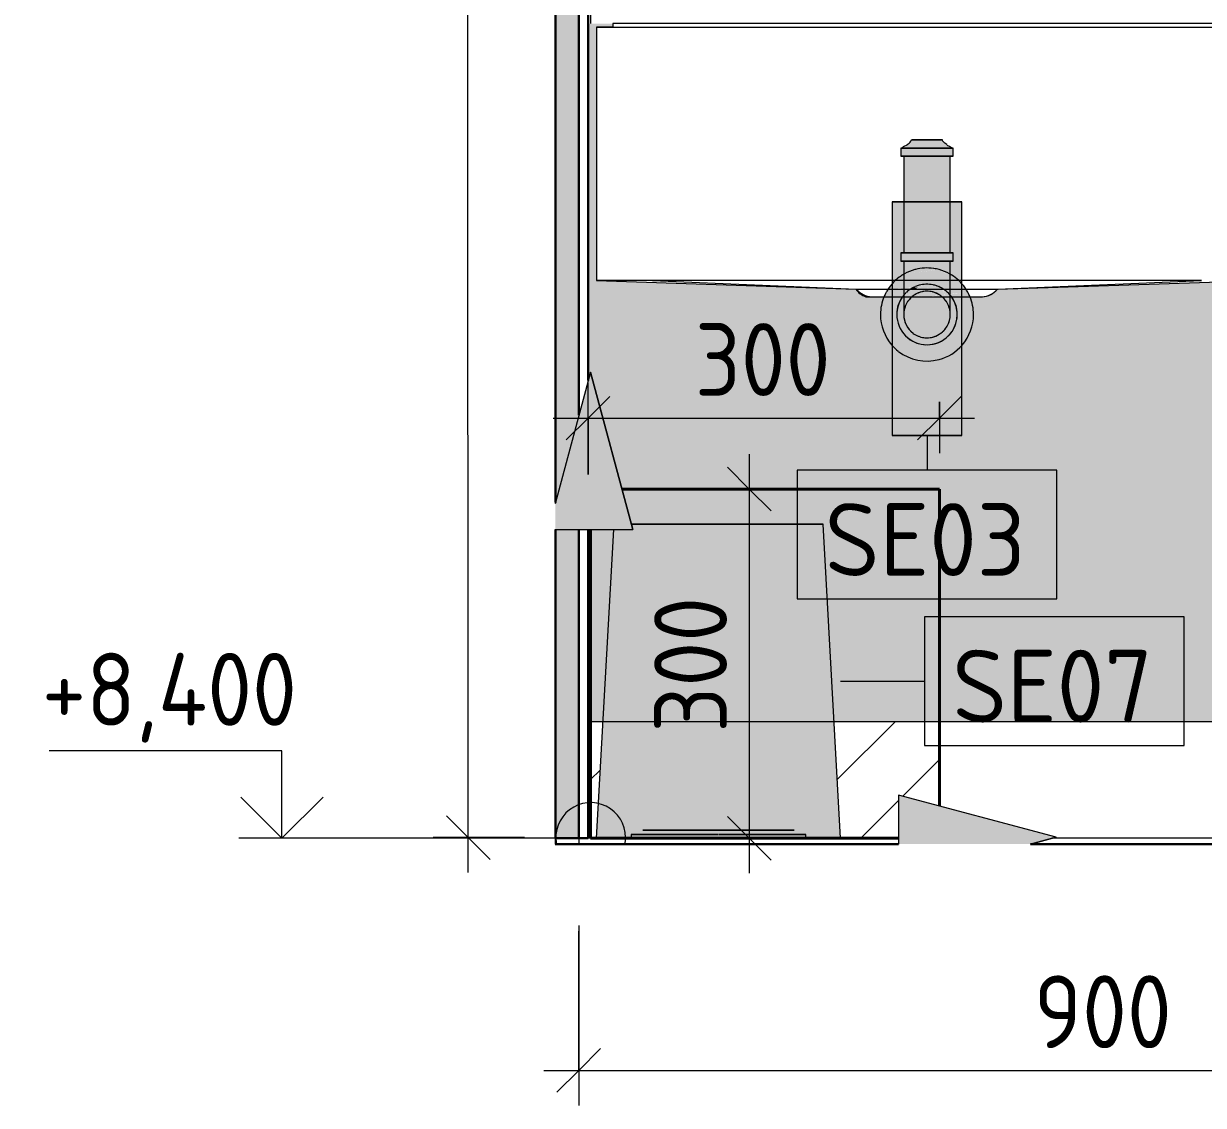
# Model space of a CAD drawing. Header units: millimetres. Extents: x 10406 to 76706, y -2377 to 12445.
# Drawn here: x 59849 to 60864, y 8170 to 9100 of the extents above; entities that cross this region are included whole.
import ezdxf

# ---------------------------------------------------------------- set-up
doc = ezdxf.new("R2010")
doc.units = ezdxf.units.MM
for name, color, linetype, lineweight in [('A-ANNO-DIMS', 7, 'Continuous', 9), ('A-ANNO-DIMS-25', 7, 'Continuous', 9), ('A-DETL-1', 7, 'Continuous', 40), ('A-DETL-GENF', 7, 'Continuous', 9), ('A-FLOR', 7, 'Continuous', 9), ('A-WALL-PATT', 7, 'Continuous', 9), ('G-ANNO-DIMS', 7, 'Continuous', 9), ('G-ANNO-DIMS-1', 7, 'Continuous', 20), ('I-WALL', 7, 'Continuous', 9), ('P-SANR-FIXT', 7, 'Continuous', 9), ('P-SANR-FIXT-3', 7, 'Continuous', 18), ('P-SANR-FIXT-IDEN', 7, 'Continuous', 9)]:
    doc.layers.add(name, color=color, linetype=linetype, lineweight=lineweight)
for name, color, linetype, lineweight, true_color in [('A-DETL-GENF-2', 7, 'Continuous', 9, 0xe0e0e0), ('A-FLOR-FNSH-2', 7, 'Continuous', 30, 0x3c3c3c), ('A-WALL-4', 7, 'Continuous', 30, 0x3c3c3c), ('A-WALL-FNSH-3', 7, 'Continuous', 30, 0x3c3c3c), ('I-FURN-10', 7, 'Continuous', 9, 0x9e9e9e), ('I-FURN-7', 7, 'Continuous', 9, 0xc0c0c0), ('I-FURN-9', 7, 'Continuous', 9, 0xacacac), ('I-WALL-1', 7, 'Continuous', 9, 0x787878)]:
    doc.layers.add(name, color=color, linetype=linetype, lineweight=lineweight, true_color=true_color)
doc.layers.add('I-FURN-6', color=7, linetype='Continuous', lineweight=9, true_color=0xfbfbfb, transparency=0.7)
doc.layers.add('P-SANR-FIXT-2', color=7, linetype='Continuous', lineweight=9, transparency=0.7)
doc.styles.add('GOST Common_3', font='GOST_Common.ttf', dxfattribs={"height": 62.5})
doc.styles.add('ISOCPEUR_2', font='isocpeur.ttf', dxfattribs={"width": 0.9, "height": 62.5})
doc.dimstyles.new('ISO-2_5_0_9К_БОЛЬШОЙ_1', dxfattribs={"dimscale": 304.8, "dimtxt": 62.248823, "dimasz": 0.123031, "dimexe": 0.098425, "dimexo": 0.246063, "dimgap": 0, "dimtad": 1, "dimdec": 0, "dimrnd": 10, "dimzin": 0, "dimdsep": 46, "dimtxsty": 'ISOCPEUR_2', "dimblk1": 'OBLIQUE', "dimblk2": 'OBLIQUE', "dimsah": 1, "dimcen": 0.09, "dimdle": 0.098425, "dimazin": 0, "dimtfac": 1, "dimtdec": 4, "dimtix": 1, "dimtmove": 0, "dimatfit": 3, "dimfxl": 1, "dimtvp": 1, "dimtolj": 1, "dimtzin": 0, "dimarcsym": 2})

# ---------------------------------------------------------------- blocks, each defined once
blk = doc.blocks.new('сифон - Для раковины-30615598-Развертка 3_02-2')
at = {"layer": 'P-SANR-FIXT-2'}
for points in [[(-7385, 8993), (-7380.7, 8993), (-7380.7, 9000), (-7394.1, 9000), (-7395.6, 8997.4), (-7400, 8994.5), (-7401.2, 8993.8), (-7402.1, 8993), (-7385.9, 8993)], [(-7385, 8986), (-7380.7, 8986), (-7380.7, 8993), (-7403.2, 8993), (-7403.2, 8986), (-7385.9, 8986)], [(-7373.7, 8986), (-7358.2, 8986), (-7358.2, 8993), (-7380.7, 8993), (-7380.7, 8986), (-7373.8, 8986)], [(-7370.7, 8946.8), (-7360.7, 8946.8), (-7360.7, 8986), (-7400.7, 8986), (-7400.7, 8946.8), (-7372.9, 8946.8)], [(-7400.7, 8903), (-7360.7, 8903), (-7360.7, 8946.8), (-7400.7, 8946.8), (-7400.7, 8909.7)], [(-7372.9, 8896), (-7358.2, 8896), (-7358.2, 8903), (-7403.2, 8903), (-7403.1, 8896), (-7373.7, 8896)], [(-7400.7, 8884.6), (-7390.6, 8888.7), (-7380.2, 8889.9), (-7370.2, 8888.6), (-7360.7, 8884.6), (-7360.7, 8896), (-7400.7, 8896), (-7400.7, 8888.6)], [(-7366.7, 8871.8), (-7360.7, 8871.9), (-7360.7, 8884.6), (-7363.4, 8885.8), (-7363.4, 8884.6), (-7370.7, 8888.6), (-7398, 8885), (-7398, 8885.4), (-7400.7, 8884.6), (-7400.7, 8872.8), (-7392.3, 8873.1), (-7387.4, 8875.1), (-7380.7, 8876), (-7372.9, 8874.7), (-7366.9, 8871.9), (-7366.7, 8871.8)], [(-7406.7, 8868.1), (-7406.7, 8868.1), (-7407.9, 8868.2)], [(-7380.7, 8824), (-7372.9, 8825.3), (-7367.7, 8827.5), (-7362.3, 8831.6), (-7358, 8837.6), (-7355.6, 8843.3), (-7354.7, 8850.1), (-7355.6, 8856.7), (-7358.2, 8863), (-7360, 8865.3), (-7360.7, 8865.3), (-7360.8, 8849.1), (-7361.4, 8844.8), (-7363.7, 8839.6), (-7366.6, 8835.9), (-7370.7, 8832.7), (-7375.5, 8830.7), (-7380.7, 8830), (-7385.9, 8830.7), (-7391.3, 8833.2), (-7394.9, 8835.9), (-7398, 8840), (-7400, 8844.8), (-7400.7, 8850), (-7400.9, 8865.3), (-7401.5, 8865.3), (-7403.4, 8862.5), (-7405.8, 8856.7), (-7406.7, 8849.9), (-7405.8, 8843.3), (-7403.2, 8837), (-7399.1, 8831.6), (-7392.8, 8827.1), (-7387.4, 8824.9), (-7385.4, 8824.6)], [(-7390.9, 8871.8), (-7388.5, 8873.1), (-7392.6, 8873), (-7394.5, 8871.9), (-7394.7, 8871.8), (-7391.2, 8871.8)], [(-7392.9, 8866.6), (-7392.9, 8866.6), (-7393.7, 8866.7)], [(-7380.7, 8865.3), (-7365.4, 8867), (-7367.7, 8871.8), (-7386.2, 8871.8), (-7392.7, 8866.6), (-7383.1, 8865.6)], [(-7361.4, 8866.2), (-7361.6, 8867.4), (-7362.3, 8867.1), (-7362, 8866.8)]]:
    blk.add_hatch(color=256, dxfattribs=at).paths.add_polyline_path(points)
h = blk.add_hatch(color=256, dxfattribs=at)
h.paths.add_polyline_path([(-7367.9, 9000), (-7366.6, 8998.4), (-7367.5, 9000)])
h.paths.add_polyline_path([(-7371.1, 8993), (-7359.3, 8993.1), (-7361.7, 8994.6), (-7363.6, 8995.8), (-7364.2, 8996.6), (-7365.1, 8996.9), (-7366.4, 8997.9), (-7368.1, 9000), (-7380.7, 9000), (-7380.7, 8993), (-7372, 8993)])
h = blk.add_hatch(color=256, dxfattribs=at)
h.paths.add_polyline_path([(-7410.7, 8746), (-7380.7, 8746), (-7380.7, 8810), (-7391.1, 8811.4), (-7400.7, 8815.4), (-7409, 8821.7), (-7410.7, 8824), (-7410.7, 8758.3)])
h.paths.add_polyline_path([(-7410.7, 8876), (-7409, 8878.3), (-7400.7, 8884.6), (-7400.7, 8896), (-7403.2, 8896), (-7403, 8903), (-7400.7, 8903), (-7400.7, 8946.8), (-7410.7, 8946.8), (-7410.7, 8878.3)])
h = blk.add_hatch(color=256, dxfattribs=at)
h.paths.add_polyline_path([(-7350.7, 8746), (-7350.7, 8824), (-7352.4, 8821.7), (-7360.7, 8815.4), (-7370.6, 8811.3), (-7380.7, 8810), (-7380.7, 8746), (-7351.7, 8746)])
h.paths.add_polyline_path([(-7350.7, 8876), (-7350.7, 8946.8), (-7360.7, 8946.8), (-7360.7, 8903), (-7358.2, 8903), (-7358.2, 8896), (-7360.7, 8896), (-7360.7, 8884.6), (-7352.4, 8878.3), (-7351.1, 8876.5)])
h = blk.add_hatch(color=256, dxfattribs=at)
h.paths.add_polyline_path([(-7380.7, 8810), (-7370.4, 8811.4), (-7360.7, 8815.4), (-7352.4, 8821.7), (-7350.7, 8824), (-7350.7, 8865.3), (-7360, 8865.3), (-7358.2, 8863), (-7355.6, 8856.7), (-7354.8, 8849.1), (-7355.6, 8843.3), (-7358.2, 8837), (-7363.1, 8831), (-7367.7, 8827.5), (-7374, 8824.9), (-7380.7, 8824), (-7388.5, 8825.3), (-7393.7, 8827.5), (-7399.5, 8832.1), (-7403.4, 8837.5), (-7405.8, 8843.3), (-7406.7, 8850.1), (-7405.8, 8856.7), (-7403.2, 8863), (-7401.5, 8865.3), (-7410.7, 8865.3), (-7410.7, 8824), (-7408.6, 8821.4), (-7399.8, 8815), (-7391.1, 8811.4), (-7386, 8810.7)])
h.paths.add_polyline_path([(-7380.7, 8830), (-7375.5, 8830.7), (-7370.7, 8832.7), (-7366.1, 8836.5), (-7363.4, 8840.1), (-7361.4, 8844.8), (-7360.7, 8850), (-7360.9, 8865.3), (-7400.7, 8865.3), (-7400.6, 8849.1), (-7400, 8844.8), (-7397.8, 8839.6), (-7394.9, 8835.9), (-7390.7, 8832.7), (-7385.2, 8830.6)])
h.paths.add_polyline_path([(-7367, 8871.8), (-7367.7, 8872.5), (-7380.7, 8876), (-7387.4, 8873.1), (-7380.7, 8873.1), (-7378.4, 8871.8), (-7367.3, 8871.8)])
h.paths.add_polyline_path([(-7362.5, 8867.3), (-7361.6, 8867.4), (-7362.3, 8868.4), (-7366.6, 8871.4), (-7363.4, 8868.2)])
h.paths.add_polyline_path([(-7399.1, 8868.4), (-7398, 8868.8), (-7391.2, 8871.8), (-7394.9, 8871.6), (-7398.1, 8869.1)])
h.paths.add_polyline_path([(-7410.1, 8868.5), (-7407.7, 8872.6), (-7400.7, 8872.8), (-7400.7, 8884.6), (-7409, 8878.3), (-7410.7, 8876), (-7410.7, 8868.5), (-7410.1, 8868.5)])
h.paths.add_polyline_path([(-7350.7, 8869), (-7350.7, 8876), (-7352.8, 8878.5), (-7360.7, 8884.6), (-7360.7, 8871.8), (-7353.5, 8871.8), (-7351.1, 8869.4)])
h = blk.add_hatch(color=256, dxfattribs=at)
h.paths.add_polyline_path([(-7363.4, 8884.6), (-7363.4, 8885.8), (-7370.2, 8888.5), (-7365.7, 8886)])
h.paths.add_polyline_path([(-7400, 8884.8), (-7398, 8885.4), (-7398, 8885), (-7370.7, 8888.7), (-7381.2, 8889.9), (-7391.2, 8888.6), (-7400, 8884.9)])
h = blk.add_hatch(color=256, dxfattribs=at)
h.paths.add_polyline_path([(-7350.7, 8824), (-7346.1, 8830), (-7342.1, 8839.6), (-7340.7, 8850), (-7342.1, 8860.4), (-7344.1, 8865.3), (-7350.7, 8865.3), (-7350.7, 8824.7)])
h.paths.add_polyline_path([(-7410.7, 8824), (-7410.7, 8865.3), (-7414.4, 8865.3), (-7412.9, 8868.8), (-7410.7, 8868.5), (-7410.7, 8876), (-7415.7, 8869), (-7419.4, 8860.4), (-7420.7, 8850), (-7419.4, 8839.6), (-7415.4, 8830)])
h.paths.add_polyline_path([(-7399.9, 8867.4), (-7399.1, 8868.4), (-7394.9, 8871.8), (-7400.7, 8871.8), (-7400.5, 8867.4), (-7400, 8867.4)])
h.paths.add_polyline_path([(-7361.6, 8867.4), (-7360.7, 8867.5), (-7360.7, 8871.8), (-7366.6, 8871.6), (-7361.9, 8867.9)])
h.paths.add_polyline_path([(-7350.3, 8868.6), (-7345.7, 8869.1), (-7346.1, 8870), (-7350.7, 8876), (-7350.7, 8869)])
h = blk.add_hatch(color=256, dxfattribs=at)
h.paths.add_polyline_path([(-7367.7, 8872.5), (-7374, 8875.1), (-7379.1, 8875.6), (-7368.4, 8872.7)])
h.paths.add_polyline_path([(-7392.6, 8873), (-7387.4, 8873.2), (-7380.7, 8876), (-7388.5, 8874.7), (-7392.3, 8873.1)])
h = blk.add_hatch(color=256, dxfattribs=at)
h.paths.add_polyline_path([(-7344.1, 8865.3), (-7345.7, 8869.1), (-7350.7, 8868.5), (-7350.7, 8865.3), (-7347, 8865.3)])
h.paths.add_polyline_path([(-7414.4, 8865.3), (-7410.7, 8865.3), (-7410.7, 8868.5), (-7412.9, 8868.8)])
h = blk.add_hatch(color=256, dxfattribs=at)
h.paths.add_polyline_path([(-7410.7, 8868.5), (-7410.7, 8868.5), (-7412.9, 8868.8)])
h.paths.add_polyline_path([(-7350.3, 8868.6), (-7350.7, 8869), (-7350.7, 8868.6)])
h = blk.add_hatch(color=256, dxfattribs=at)
h.paths.add_polyline_path([(-7350.7, 8865.3), (-7350.7, 8868.6), (-7351.7, 8868.4), (-7351.7, 8865.3), (-7351.1, 8865.3)])
h.paths.add_polyline_path([(-7409.7, 8865.3), (-7409.7, 8868.4), (-7410.7, 8868.5), (-7410.7, 8865.3), (-7410.1, 8865.3)])
h = blk.add_hatch(color=256, dxfattribs=at)
h.paths.add_polyline_path([(-7406.7, 8868.1), (-7406.7, 8871.8), (-7400.7, 8871.9), (-7400.7, 8872.8), (-7407.8, 8872.4), (-7410.1, 8868.5), (-7407.9, 8868.2)])
h.paths.add_polyline_path([(-7354.7, 8868.1), (-7350.7, 8868.6), (-7350.7, 8869), (-7353.5, 8871.8), (-7354.7, 8871.8), (-7354.7, 8868.3)])
h.paths.add_polyline_path([(-7410.1, 8868.4), (-7410.1, 8868.5), (-7410.1, 8868.4)])
h = blk.add_hatch(color=256, dxfattribs=at)
h.paths.add_polyline_path([(-7405.8, 8865.3), (-7401.5, 8865.3), (-7400.7, 8866.3), (-7400.7, 8867.5), (-7409.7, 8868.4), (-7409.7, 8865.3), (-7406.5, 8865.3)])
h.paths.add_polyline_path([(-7351.7, 8865.3), (-7351.7, 8868.4), (-7360.7, 8867.4), (-7360.7, 8866.3), (-7360, 8865.3), (-7352.5, 8865.3)])
h = blk.add_hatch(color=256, dxfattribs=at)
h.paths.add_polyline_path([(-7400.7, 8871.8), (-7394.5, 8871.9), (-7393.7, 8872.5), (-7392.6, 8873), (-7400.7, 8872.8), (-7400.7, 8871.9)])
h.paths.add_polyline_path([(-7400.7, 8867.5), (-7400.7, 8871.8), (-7406.7, 8871.8), (-7406.7, 8868.1), (-7401.2, 8867.5)])
h.paths.add_polyline_path([(-7360.7, 8867.5), (-7354.7, 8868.3), (-7354.7, 8871.8), (-7360.7, 8871.8), (-7360.7, 8870)])
h = blk.add_hatch(color=256, dxfattribs=at)
h.paths.add_polyline_path([(-7360.5, 8865.3), (-7360, 8865.3), (-7360.7, 8866.3), (-7360.7, 8865.3)])
h.paths.add_polyline_path([(-7401.5, 8865.3), (-7400.7, 8865.6), (-7400.7, 8866.3)])
h.paths.add_polyline_path([(-7378.4, 8871.8), (-7381.4, 8873.3), (-7387.7, 8873.1), (-7390.7, 8871.8), (-7378.8, 8871.8)])
h = blk.add_hatch(color=256, dxfattribs=at)
h.paths.add_polyline_path([(-7360.7, 8866.3), (-7361, 8867.5), (-7361.4, 8867.2), (-7361, 8866.6)])
h.paths.add_polyline_path([(-7400.7, 8866.3), (-7400, 8867.4), (-7400.7, 8867.4)])
h = blk.add_hatch(color=256, dxfattribs=at)
h.paths.add_polyline_path([(-7360.7, 8865.3), (-7361, 8866.6), (-7361.4, 8867.2), (-7361.4, 8866.2), (-7362.5, 8867.3), (-7365.4, 8866.9), (-7364.7, 8865.3), (-7360.9, 8865.3)])
h.paths.add_polyline_path([(-7400.7, 8865.6), (-7400, 8867.2), (-7400.7, 8866.3)])
h = blk.add_hatch(color=256, dxfattribs=at)
h.paths.add_polyline_path([(-7380.7, 8865.3), (-7399.7, 8867.3), (-7400.7, 8865.3), (-7383.1, 8865.3)])
h.paths.add_polyline_path([(-7368.6, 8865.3), (-7364.8, 8865.6), (-7365.7, 8866.9), (-7378.3, 8865.3), (-7368.6, 8865.3)])
h = blk.add_hatch(color=256, dxfattribs=at)
h.paths.add_polyline_path([(-7392.9, 8866.6), (-7386.2, 8871.8), (-7391.2, 8871.7), (-7399.1, 8868.4), (-7399.7, 8867.4), (-7393.7, 8866.7)])
h.paths.add_polyline_path([(-7365.4, 8867), (-7362.5, 8867.3), (-7367.3, 8871.8), (-7367.4, 8871.8), (-7365.7, 8867.7)])
at = {"layer": 'P-SANR-FIXT'}
for p, q in [((-7410.7, 8946.8), (-7410.7, 8879.4)), ((-7400.8, 8946.8), (-7410.7, 8946.8)), ((-7410.7, 8946.8), (-7380.7, 8946.8)), ((-7388.5, 8946.8), (-7400.8, 8946.8)), ((-7380.7, 8946.8), (-7388.4, 8946.8)), ((-7360.6, 8946.8), (-7380.7, 8946.8)), ((-7380.7, 8946.8), (-7350.7, 8946.8)), ((-7350.7, 8946.8), (-7360.6, 8946.8)), ((-7350.7, 8879.4), (-7350.7, 8946.8)), ((-7410.7, 8879.2), (-7410.7, 8868.5)), ((-7350.7, 8868.6), (-7350.7, 8879.2)), ((-7410.7, 8868.5), (-7410.7, 8865.3)), ((-7410.7, 8865.3), (-7410.7, 8746)), ((-7350.7, 8865.3), (-7350.7, 8868.5)), ((-7350.7, 8746), (-7350.7, 8865.3)), ((-7410.7, 8746), (-7380.7, 8746)), ((-7380.7, 8746), (-7410.7, 8746)), ((-7380.7, 8746), (-7365.7, 8746)), ((-7350.7, 8746), (-7380.7, 8746)), ((-7365.7, 8746), (-7359.5, 8746)), ((-7359.5, 8746), (-7350.7, 8746))]:
    blk.add_line(p, q, dxfattribs=at)
for radius, start, end in [(40, 120, 122.1524), (40, 119.1971, 120), (40, 105.247, 118.9404), (40, 104.4889, 105), (40, 81.9724, 104.2825), (40, 75, 81.7551), (40, 61.0896, 74.753), (40, 60, 60.8029), (40, 57.8476, 60), (40, 139.0486, 150), (40, 132.834, 139.0486), (40, 124.9587, 132.3996), (40, 122.1967, 124.9125), (26, 105.0942, 112.3688), (26, 105.0942, 112.3688), (26, 78.8506, 105), (26, 78.8506, 105), (26, 67.6312, 78.4615), (26, 75, 78.4615), (26, 67.6312, 75), (40, 47.6004, 57.8033), (40, 40.9514, 47.166), (40, 28.6078, 40.9514), (40, 157.2903, 180), (40, 151.4781, 157.2903), (40, 150, 151.4364), (26, 143.5617, 179.6743), (26, 143.5617, 150), (26, 140.8638, 143.5617), (26, 140.8638, 143.5617), (26, 138.3898, 140.8638), (26, 138.3898, 140.8638), (26, 135.0531, 137.8236), (26, 135.0531, 137.8236), (26, 132.2643, 135), (26, 132.2643, 135), (26, 123.1816, 132.0353), (26, 123.1816, 132.0353), (26, 117.2599, 122.7072), (26, 117.2599, 122.7072), (26, 112.8238, 116.5955), (26, 112.8238, 116.5955), (26, 60, 67.1762), (26, 57.2921, 67.1762), (26, 57.2921, 60), (26, 45, 56.8184), (26, 45, 56.8184), (26, 42.2182, 44.9469), (26, 42.2182, 44.9469), (26, 39.1362, 41.6102), (26, 39.1362, 41.6102), (26, 36.4383, 39.1362), (26, 36.4383, 39.1362), (26, 30, 36.4383), (26, 0.3257, 36.4383), (40, 22.7097, 28.5235), (40, 0, 22.4049), (26, 165, 179.6743), (26, 150, 165), (26, 0.3257, 30), (40, 180, 220.9514), (26, 180.3257, 224.3751), (26, 180.3257, 224.3751), (26, 225, 359.6743), (26, 270, 359.6743), (40, 319.0486, 0), (40, 220.9514, 231.8072), (26, 225, 270), (40, 285, 319.0486), (40, 232.2933, 284.6612)]:
    blk.add_arc((-7380.7, 8850), radius, start, end, dxfattribs=at)
at = {"layer": 'P-SANR-FIXT-3'}
for p, q in [((-7394.1, 9000), (-7380.7, 9000)), ((-7380.7, 9000), (-7394.1, 9000)), ((-7380.7, 9000), (-7367.4, 9000)), ((-7367.4, 9000), (-7380.7, 9000)), ((-7367, 8998.9), (-7367.4, 9000)), ((-7366.3, 8998), (-7367, 8998.9)), ((-7365.5, 8997.3), (-7366.3, 8998)), ((-7363.6, 8996), (-7365.5, 8997.3)), ((-7403.2, 8993), (-7403.2, 8986)), ((-7403.2, 8993), (-7402.3, 8993)), ((-7380.7, 8993), (-7403.2, 8993)), ((-7402.2, 8993), (-7401.2, 8993)), ((-7380.7, 8993), (-7402.2, 8993)), ((-7402.1, 8993), (-7380.7, 8993)), ((-7401.2, 8993), (-7398.1, 8993)), ((-7398.1, 8993), (-7380.7, 8993)), ((-7380.7, 8993), (-7373.8, 8993)), ((-7358.2, 8993), (-7380.7, 8993)), ((-7380.7, 8993), (-7373.7, 8993)), ((-7373.7, 8993), (-7380.7, 8993)), ((-7373.8, 8993), (-7373.7, 8993)), ((-7373.7, 8993), (-7359.3, 8993)), ((-7373.7, 8993), (-7360.3, 8993)), ((-7359.2, 8993), (-7373.7, 8993)), ((-7363.6, 8996), (-7363.3, 8995.6)), ((-7363.3, 8995.6), (-7363, 8995.2)), ((-7360.3, 8993), (-7359.2, 8993)), ((-7359.1, 8993), (-7358.2, 8993)), ((-7358.2, 8986), (-7358.2, 8993)), ((-7401, 8986), (-7403.2, 8986)), ((-7403.2, 8986), (-7380.7, 8986)), ((-7387.7, 8986), (-7401, 8986)), ((-7400.7, 8986), (-7400.7, 8946.8)), ((-7400, 8986), (-7400.7, 8986)), ((-7400.7, 8986), (-7380.7, 8986)), ((-7380.7, 8986), (-7400, 8986)), ((-7380.7, 8986), (-7387.7, 8986)), ((-7373.7, 8986), (-7380.7, 8986)), ((-7380.7, 8986), (-7373.7, 8986)), ((-7373.8, 8986), (-7380.7, 8986)), ((-7380.7, 8986), (-7358.2, 8986)), ((-7373.7, 8986), (-7373.8, 8986)), ((-7360.7, 8986), (-7373.7, 8986)), ((-7373.7, 8986), (-7360.7, 8986)), ((-7360.5, 8986), (-7373.7, 8986)), ((-7360.7, 8946.8), (-7360.7, 8986)), ((-7358.2, 8986), (-7360.5, 8986)), ((-7400.7, 8946.8), (-7400.7, 8903)), ((-7360.7, 8903), (-7360.7, 8946.8)), ((-7403.2, 8903), (-7403.2, 8896)), ((-7374.9, 8896), (-7403.2, 8896)), ((-7403.2, 8896), (-7400.8, 8896)), ((-7402.4, 8903), (-7403.1, 8903)), ((-7403.1, 8903), (-7374.9, 8903)), ((-7400.8, 8903), (-7402.4, 8903)), ((-7400.2, 8903), (-7400.8, 8903)), ((-7400.8, 8896), (-7400.2, 8896)), ((-7400.7, 8903), (-7400.3, 8903)), ((-7400.3, 8903), (-7400.7, 8903)), ((-7400.7, 8896), (-7400.7, 8879.4)), ((-7400.3, 8896), (-7400.7, 8896)), ((-7400.7, 8896), (-7400.3, 8896)), ((-7374.9, 8903), (-7400.1, 8903)), ((-7400.1, 8896), (-7374.9, 8896)), ((-7400, 8903), (-7374.9, 8903)), ((-7374.9, 8903), (-7400, 8903)), ((-7374.9, 8896), (-7400, 8896)), ((-7400, 8896), (-7375.5, 8896)), ((-7375.5, 8896), (-7374.9, 8896)), ((-7361.2, 8896), (-7374.9, 8896)), ((-7374.9, 8896), (-7361.4, 8896)), ((-7361.4, 8896), (-7374.9, 8896)), ((-7374.9, 8896), (-7361.4, 8896)), ((-7361.4, 8903), (-7374.6, 8903)), ((-7374.6, 8903), (-7358.2, 8903)), ((-7374.6, 8903), (-7361.4, 8903)), ((-7361.4, 8903), (-7374.6, 8903)), ((-7360.8, 8903), (-7361.2, 8903)), ((-7361.1, 8903), (-7360.7, 8903)), ((-7360.7, 8903), (-7361.1, 8903)), ((-7358.2, 8896), (-7361, 8896)), ((-7361, 8896), (-7360.6, 8896)), ((-7360.7, 8896), (-7360.9, 8896)), ((-7360.9, 8896), (-7360.7, 8896)), ((-7360.7, 8879.4), (-7360.7, 8896)), ((-7358.2, 8903), (-7360.6, 8903)), ((-7360.6, 8896), (-7358.2, 8896)), ((-7358.2, 8896), (-7358.2, 8903)), ((-7400.7, 8879.2), (-7400.7, 8871.8)), ((-7360.7, 8871.8), (-7360.7, 8879.2)), ((-7400.7, 8871.8), (-7400.7, 8867.5)), ((-7400.7, 8867.4), (-7400.7, 8865.3)), ((-7400.7, 8865.3), (-7400.7, 8850)), ((-7360.7, 8867.5), (-7360.7, 8871.8)), ((-7360.7, 8865.3), (-7360.7, 8867.4)), ((-7360.7, 8850), (-7360.7, 8865.3))]:
    blk.add_line(p, q, dxfattribs=at)
at = {"layer": 'P-SANR-FIXT-3', "flags": 128}
for points in [[(-7397.8, 8996), (-7395.9, 8997.3), (-7395.1, 8998)], [(-7395.1, 8998), (-7394.5, 8998.9), (-7394.1, 9000)], [(-7401.1, 8994.1), (-7401.8, 8993.4), (-7402.2, 8993)], [(-7397.8, 8996), (-7398.1, 8995.6), (-7398.5, 8995.2), (-7400, 8994.6), (-7401.1, 8994.1)], [(-7363, 8995.2), (-7361.4, 8994.6), (-7360.4, 8994.1), (-7359.6, 8993.4), (-7359.2, 8993)]]:
    blk.add_lwpolyline(points, dxfattribs=at)
at = {"layer": 'P-SANR-FIXT-3'}
for start, end in [(129.4825, 135), (123.9042, 129.4825), (76.4248, 123.8676), (56.1713, 76.1747), (52.4712, 56.0972), (50.5175, 52.448), (45, 50.5175), (135, 180), (30, 45), (15, 30), (0, 15), (180, 233.3878), (330.1596, 0), (255, 330), (233.9106, 240), (240, 254.8404)]:
    blk.add_arc((-7380.7, 8850), 20, start, end, dxfattribs=at)
for points, knots in [([(-7393.4, 8865.4), (-7393.6, 8865.3), (-7394.1, 8864.9), (-7395.2, 8863.9), (-7396.6, 8862.2), (-7397.8, 8860.4), (-7398.7, 8858.9), (-7399.4, 8857.3), (-7400.4, 8854.4), (-7400.7, 8851.8), (-7400.7, 8850)], [0.7193475, 0.7193475, 0.7193475, 0.7193475, 0.7291667, 0.75, 0.7916667, 0.8333333, 0.8541667, 0.875, 0.9166667, 1, 1, 1, 1]), ([(-7391.9, 8866.6), (-7392.2, 8866.4), (-7392.7, 8866), (-7393.3, 8865.6), (-7393.4, 8865.4)], [0.68835654, 0.68835654, 0.68835654, 0.68835654, 0.70833333, 0.71934746, 0.71934746, 0.71934746, 0.71934746]), ([(-7376, 8869.4), (-7377.6, 8869.8), (-7380.9, 8870.2), (-7385.1, 8869.7), (-7388.4, 8868.5), (-7390, 8867.8), (-7390.7, 8867.3)], [0.4245823, 0.4245823, 0.4245823, 0.4245823, 0.5, 0.5833333, 0.625, 0.6666667, 0.6666667, 0.6666667, 0.6666667]), ([(-7369.6, 8866.6), (-7369.9, 8866.9), (-7371.1, 8867.6), (-7373, 8868.5), (-7374.8, 8869.1), (-7375.8, 8869.4), (-7375.9, 8869.4)], [0.3120626, 0.3120626, 0.3120626, 0.3120626, 0.3333333, 0.375, 0.4166667, 0.4231929, 0.4231929, 0.4231929, 0.4231929]), ([(-7360.7, 8850), (-7360.7, 8851.8), (-7361.1, 8854.4), (-7362.2, 8857.7), (-7363.1, 8859.6), (-7364.1, 8861.1), (-7365.1, 8862.5), (-7366.2, 8863.9), (-7367.3, 8864.9), (-7367.8, 8865.3), (-7368, 8865.4)], [0, 0, 0, 0, 0.0833333, 0.125, 0.1666667, 0.1875, 0.2083333, 0.25, 0.2708333, 0.2806525, 0.2806525, 0.2806525, 0.2806525]), ([(-7400, 8844.8), (-7399.8, 8844), (-7399.2, 8842.3), (-7398.3, 8840.4), (-7397.4, 8838.9), (-7396.3, 8837.5), (-7395.2, 8836.1), (-7393.9, 8835), (-7393.2, 8834.3), (-7392.7, 8834), (-7392.6, 8833.9)], [0.0833333, 0.0833333, 0.0833333, 0.0833333, 0.125, 0.1666667, 0.1875, 0.2083333, 0.25, 0.2708333, 0.2916667, 0.2965989, 0.2965989, 0.2965989, 0.2965989]), ([(-7370.7, 8832.7), (-7370, 8833.1), (-7368.9, 8833.8), (-7367.5, 8835), (-7366.2, 8836.1), (-7364.8, 8837.8), (-7363.6, 8839.6), (-7362.8, 8841.1), (-7362, 8842.7), (-7361.1, 8845.6), (-7360.7, 8848.2), (-7360.7, 8850)], [0.6666667, 0.6666667, 0.6666667, 0.6666667, 0.7083333, 0.7291667, 0.75, 0.7916667, 0.8333333, 0.8541667, 0.875, 0.9166667, 1, 1, 1, 1]), ([(-7390.7, 8832.7), (-7390, 8832.2), (-7388.4, 8831.5), (-7385.1, 8830.3), (-7380.7, 8829.8), (-7376.4, 8830.3), (-7373, 8831.5), (-7371.5, 8832.2), (-7370.7, 8832.7)], [0.3333333, 0.3333333, 0.3333333, 0.3333333, 0.375, 0.4166667, 0.5, 0.5833333, 0.625, 0.6666667, 0.6666667, 0.6666667, 0.6666667])]:
    blk.add_open_spline(points, degree=3, knots=knots, dxfattribs=at)
for points in [[(-7390.7, 8867.3), (-7391.1, 8867.1), (-7391.5, 8866.9), (-7391.9, 8866.6)], [(-7368.5, 8865.9), (-7368.9, 8866.1), (-7369.2, 8866.4), (-7369.6, 8866.6)], [(-7368, 8865.4), (-7368.2, 8865.6), (-7368.4, 8865.7), (-7368.5, 8865.9)], [(-7400.7, 8850), (-7400.7, 8848.2), (-7400.5, 8846.5), (-7400, 8844.8)], [(-7392.5, 8833.8), (-7391.9, 8833.4), (-7391.3, 8833), (-7390.7, 8832.7)]]:
    blk.add_open_spline(points, degree=3, dxfattribs=at)
blk = doc.blocks.new('мусорная корзина - Round_ Metal-30590745-Развертка 3_02-2')
at = {"layer": 'P-SANR-FIXT-2'}
for points in [[(-7476.6, 8400), (-7455, 8400), (-7460.6, 8500), (-7495, 8500), (-7495, 8407), (-7625, 8407), (-7625, 8500), (-7659.4, 8500), (-7665, 8400), (-7635, 8400), (-7635, 8403.2), (-7485, 8403.2), (-7485, 8400), (-7484.3, 8400)], [(-7543.6, 8407), (-7495, 8407), (-7495, 8500), (-7625, 8500), (-7625, 8407), (-7544, 8407)], [(-7527.2, 8400), (-7485, 8400), (-7485, 8403.2), (-7635, 8403.2), (-7635, 8400), (-7527.5, 8400)]]:
    blk.add_hatch(color=256, dxfattribs=at).paths.add_polyline_path(points)
at = {"layer": 'P-SANR-FIXT'}
for p, q in [((-7650.3, 8665.4), (-7665, 8400)), ((-7635.2, 8670), (-7470, 8670)), ((-7625.2, 8670), (-7635.2, 8670)), ((-7605, 8670), (-7625.2, 8670)), ((-7625, 8670), (-7576.8, 8670)), ((-7606, 8670), (-7625, 8670)), ((-7514, 8670), (-7606, 8670)), ((-7515, 8670), (-7605, 8670)), ((-7576.8, 8670), (-7543.2, 8670)), ((-7543.2, 8670), (-7514, 8670)), ((-7494.8, 8670), (-7515, 8670)), ((-7514, 8670), (-7495, 8670)), ((-7495, 8670), (-7514, 8670)), ((-7470, 8670), (-7494.8, 8670)), ((-7455, 8400), (-7470, 8670)), ((-7469.6, 8400), (-7650.4, 8400)), ((-7635, 8403.2), (-7635, 8400)), ((-7635, 8403.2), (-7560.2, 8403.2)), ((-7613, 8403.2), (-7635, 8403.2)), ((-7625, 8407), (-7576.8, 8407)), ((-7622.8, 8407), (-7625, 8407)), ((-7576.8, 8407), (-7622.8, 8407)), ((-7597.5, 8403.2), (-7613, 8403.2)), ((-7507, 8400), (-7613, 8400)), ((-7579.4, 8403.2), (-7597.5, 8403.2)), ((-7560.2, 8403.2), (-7579.4, 8403.2)), ((-7576.8, 8407), (-7543.3, 8407)), ((-7543.3, 8407), (-7576.8, 8407)), ((-7559.8, 8403.2), (-7498.1, 8403.2)), ((-7540.6, 8403.2), (-7559.8, 8403.2)), ((-7543.2, 8407), (-7527.5, 8407)), ((-7527.5, 8407), (-7543.2, 8407)), ((-7498.1, 8403.2), (-7540.6, 8403.2)), ((-7527.3, 8407), (-7495, 8407)), ((-7495, 8407), (-7527.3, 8407)), ((-7497.8, 8403.2), (-7495, 8403.2)), ((-7485, 8403.2), (-7497.8, 8403.2)), ((-7495, 8403.2), (-7487.6, 8403.2)), ((-7487.6, 8403.2), (-7485, 8403.2)), ((-7485, 8400), (-7485, 8403.2))]:
    blk.add_line(p, q, dxfattribs=at)
blk = doc.blocks.new('Мойка кухонная - Раковина Roca Victoria-N Unik 600х460 мм-30768662-Развертка 3_02-2')
at = {"layer": 'P-SANR-FIXT'}
for p, q in [((-7110.7, 9100), (-7650.7, 9100)), ((-7650.7, 9100), (-7650.7, 9096.8)), ((-7110.7, 9096.8), (-7110.7, 9100)), ((-7664.8, 9096.8), (-7097.2, 9096.8)), ((-7650.7, 9096.8), (-7664.8, 9096.8)), ((-7664.8, 9096.8), (-7664.8, 8879.2)), ((-7097.2, 9096.8), (-7110.7, 9096.8)), ((-7097.2, 8879.2), (-7097.2, 9096.8)), ((-7144.7, 8879.2), (-7664.8, 8879.2)), ((-7664.8, 8879.2), (-7441.9, 8871.9)), ((-7144.7, 8879.2), (-7616.8, 8879.2)), ((-7616.8, 8879.2), (-7441.3, 8871.8)), ((-7320.2, 8871.8), (-7144.7, 8879.2)), ((-7320.2, 8871.9), (-7097.2, 8879.2)), ((-7441.9, 8871.9), (-7319.5, 8871.9)), ((-7433.2, 8865.3), (-7380.7, 8865.3)), ((-7428.4, 8865.3), (-7380.7, 8865.3)), ((-7380.7, 8865.3), (-7333.1, 8865.3)), ((-7380.7, 8865.3), (-7333.4, 8865.3))]:
    blk.add_line(p, q, dxfattribs=at)
for centre, radius, start, end in [((-7427.7, 8881.8), 17.4, 214.6948, 251.3976), ((-7427.6, 8883), 17.7, 219.31, 267.4735), ((-7333.8, 8882.7), 17.4, 271.2833, 321.5011), ((-7333.9, 8883), 17.7, 272.5265, 320.6865)]:
    blk.add_arc(centre, radius, start, end, dxfattribs=at)
blk = doc.blocks.new('Начало раскладки_красным - Начало раскладки_красным-26112293-Развертка 3_02-2')
at = {"layer": 'A-DETL-GENF'}
for points in [[(-7700.3, 8665.4), (-7633.7, 8665.4), (-7670.1, 8800.6), (-7700.3, 8687.4)], [(-7291.8, 8394.9), (-7269.8, 8400.8), (-7405.1, 8437), (-7405.1, 8394.9)]]:
    blk.add_hatch(color=256, dxfattribs=at).paths.add_polyline_path(points)
for p, q in [((-7670.1, 8800.6), (-7700.3, 8687.4)), ((-7670.1, 8800.6), (-7700.3, 8687.4)), ((-7633.7, 8665.4), (-7670.1, 8800.6)), ((-7670.1, 8800.6), (-7633.7, 8665.4)), ((-7700.3, 8665.4), (-7633.7, 8665.4)), ((-7700.3, 8665.4), (-7633.7, 8665.4)), ((-7669.8, 8430.6), (-7670, 8665.4)), ((-7269.8, 8400.8), (-7405.1, 8437)), ((-7405.1, 8437), (-7405.1, 8394.9)), ((-7269.8, 8400.8), (-7405.1, 8437)), ((-7405.1, 8437), (-7405.1, 8394.9)), ((-7639.8, 8400.6), (-7405.1, 8400.8)), ((-7291.8, 8394.9), (-7269.8, 8400.8)), ((-7269.8, 8400.8), (-7291.8, 8394.9))]:
    blk.add_line(p, q, dxfattribs=at)
for start, end in [(0.0336, 190.9212), (348.7529, 0.0336)]:
    blk.add_arc((-7669.8, 8400.6), 30, start, end, dxfattribs=at)
blk = doc.blocks.new('DIMBLOCK65-Развертка 3_02-2')
at = {"layer": 'A-ANNO-DIMS-25'}
for p, q in [((60326.6, 8325), (60326.6, 8170.4)), ((60326.6, 8200.4), (60326.6, 8320)), ((61227.6, 8325), (61227.6, 8170.4)), ((61227.6, 8200.4), (61227.6, 8320)), ((60296.6, 8200.4), (61227.6, 8200.4))]:
    blk.add_line(p, q, dxfattribs=at)
at = {"layer": 'A-ANNO-DIMS-25', "lineweight": 20}
for p, q in [((60326.6, 8200.4), (60345.3, 8219.2)), ((61227.6, 8200.4), (61246.3, 8219.2)), ((60326.6, 8200.4), (60307.8, 8181.7)), ((61227.6, 8200.4), (61208.8, 8181.7))]:
    blk.add_line(p, q, dxfattribs=at)
at = {"layer": 'A-ANNO-DIMS-25', "color": 0, "insert": (60717.8, 8282.1), "char_height": 62.5, "width": 142.215, "attachment_point": 1, "line_spacing_factor": 1.149209, "style": 'ISOCPEUR_2'}
blk.add_mtext('900', dxfattribs=at)
blk = doc.blocks.new('_Oblique')
at = {"color": 0, "linetype": 'ByBlock', "lineweight": -2}
blk.add_line((-0.5, -0.5), (0.5, 0.5), dxfattribs=at)
blk = doc.blocks.new('М_сантехническая_рамка1 - В рамке-30590747-Развертка 3_02-2')
at = {"layer": 'P-SANR-FIXT-IDEN'}
for p, q in [((-6741.6, 9362.7), (-6964.9, 9362.7)), ((-6964.9, 9362.7), (-6964.9, 9252.3)), ((-6741.6, 9252.3), (-6741.6, 9362.7)), ((-6964.9, 9252.3), (-6741.6, 9252.3))]:
    blk.add_line(p, q, dxfattribs=at)
blk = doc.blocks.new('DIMBLOCK74-Развертка 3_02-2')
at = {"layer": 'A-ANNO-DIMS-25'}
for p, q in [((60334.6, 8712.5), (60334.6, 8791)), ((60636.6, 8775), (60636.6, 8731)), ((60636.6, 8761), (60636.6, 8775)), ((60304.6, 8761), (60666.6, 8761)), ((60334.6, 8761), (60334.6, 8712.5))]:
    blk.add_line(p, q, dxfattribs=at)
at = {"layer": 'A-ANNO-DIMS-25', "lineweight": 20}
for p, q in [((60334.6, 8761), (60353.3, 8779.7)), ((60636.6, 8761), (60655.3, 8779.7)), ((60334.6, 8761), (60315.8, 8742.2)), ((60636.6, 8761), (60617.8, 8742.2))]:
    blk.add_line(p, q, dxfattribs=at)
at = {"layer": 'A-ANNO-DIMS-25', "color": 0, "insert": (60426.3, 8842.6), "char_height": 62.5, "width": 142.215, "attachment_point": 1, "line_spacing_factor": 1.149209, "style": 'ISOCPEUR_2'}
blk.add_mtext('300', dxfattribs=at)
blk = doc.blocks.new('DIMBLOCK75-Развертка 3_02-2')
at = {"layer": 'A-ANNO-DIMS-25'}
for p, q in [((60473.1, 8730), (60473.1, 8370)), ((60424.6, 8700), (60503.1, 8700)), ((60473.1, 8700), (60424.6, 8700)), ((60424.6, 8400), (60503.1, 8400)), ((60473.1, 8400), (60424.6, 8400))]:
    blk.add_line(p, q, dxfattribs=at)
at = {"layer": 'A-ANNO-DIMS-25', "lineweight": 20}
for p, q in [((60473.1, 8700), (60454.3, 8718.8)), ((60473.1, 8700), (60491.8, 8681.2)), ((60473.1, 8400), (60454.3, 8418.7)), ((60473.1, 8400), (60491.8, 8381.2))]:
    blk.add_line(p, q, dxfattribs=at)
at = {"layer": 'A-ANNO-DIMS-25', "color": 0, "insert": (60391.4, 8490.7), "char_height": 62.5, "width": 142.215, "attachment_point": 1, "rotation": 90, "line_spacing_factor": 1.149209, "style": 'ISOCPEUR_2'}
blk.add_mtext('300', dxfattribs=at)
blk = doc.blocks.new('Высотные отметки - Стрелка_Верх-17668718-Развертка 3_02-2')
at = {"layer": 'G-ANNO-DIMS'}
for p, q in [((-7871.4, 12345), (-8071.4, 12345)), ((-7871.4, 12270), (-7871.4, 12345)), ((-7833.5, 12270), (-7908.5, 12270))]:
    blk.add_line(p, q, dxfattribs=at)
at = {"layer": 'G-ANNO-DIMS-1'}
for q in [(-7906.7, 12305.4), (-7836, 12305.4)]:
    blk.add_line((-7871.4, 12270), q, dxfattribs=at)
blk = doc.blocks.new('DIMBLOCK76-Развертка 3_02-2')
at = {"layer": 'A-ANNO-DIMS-25'}
for p, q in [((60231.5, 8370.5), (60229.5, 11829.9)), ((60271.6, 11800), (60199.5, 11799.9)), ((60229.5, 11799.9), (60231.6, 11799.9)), ((60280, 8400.6), (60201.5, 8400.5)), ((60231.5, 8400.5), (60231.6, 8400.5))]:
    blk.add_line(p, q, dxfattribs=at)
at = {"layer": 'A-ANNO-DIMS-25', "lineweight": 20}
for p, q in [((60229.5, 11799.9), (60210.8, 11818.7)), ((60229.5, 11799.9), (60248.3, 11781.2)), ((60231.5, 8400.5), (60212.7, 8419.3)), ((60231.5, 8400.5), (60250.3, 8381.8))]:
    blk.add_line(p, q, dxfattribs=at)
at = {"layer": 'A-ANNO-DIMS-25', "color": 0, "insert": (60148.9, 10018.2), "char_height": 62.5, "width": 196.802, "attachment_point": 1, "rotation": 90, "line_spacing_factor": 1.149209, "style": 'ISOCPEUR_2'}
blk.add_mtext('3400', dxfattribs=at)

msp = doc.modelspace()

# ---------------------------------------------------------------- hatches: boundary and pattern name
at = {"layer": 'A-DETL-GENF-2'}
h = msp.add_hatch(dxfattribs=at)
h.set_pattern_fill('FP_21', color=256, style=0, pattern_type=2)
h.set_pattern_definition([(45, (63694.94, 0), (-35.35534, 35.35534), [])])
h.paths.add_polyline_path([(60551.6, 8400), (60601.5, 8400), (60601.5, 8437), (60636.6, 8427.6), (60636.6, 8500), (60546, 8500), (60550.3, 8423.3)])
h.paths.add_polyline_path([(60336.6, 8400), (60341.6, 8400), (60347.1, 8500), (60336.6, 8500), (60336.6, 8404)])
at = {"layer": 'A-WALL-PATT'}
h = msp.add_hatch(dxfattribs=at)
h.set_pattern_fill('FP_20', color=256, style=0, pattern_type=2)
h.set_pattern_definition([(90, (60936.57, 8400), (-300, 2e-14), []), (180, (60936.57, 8400), (-4e-14, -300), [])])
h.paths.add_polyline_path([(60604.4, 9193.7), (60604.5, 9193.9), (60604.7, 9194.9), (60604.9, 9195.1), (60605.1, 9195.3), (60605.1, 9195.7), (60605.8, 9195.2), (60606.2, 9195.4), (60605.8, 9196), (60606.3, 9196.1), (60605.2, 9198.9), (60605.3, 9207.1), (60605.1, 9207.1), (60604.8, 9206.2), (60604.7, 9206.3), (60604.5, 9210.5), (60604.3, 9201.2), (60604.2, 9194.6), (60604.4, 9193.7)])
h.paths.add_polyline_path([(60781.3, 8400), (61227.6, 8400), (61227.6, 10200), (60334.6, 10200), (60334.6, 9100), (60602.4, 9100), (60604.1, 9190.7), (60604.1, 9191.1), (60604.1, 9202.7), (60604.7, 9222), (60605.3, 9242.7), (60605.1, 9242.7), (60605.3, 9244.8), (60605.5, 9245), (60605.5, 9245.5), (60645.1, 9245.3), (60645.5, 9230.8), (60646.9, 9182.2), (60648.2, 9100), (60925.9, 9100), (60925.9, 8500), (60636.6, 8500), (60636.6, 8427.6), (60736.7, 8400.8), (60733.6, 8400), (60736.7, 8400)])
h.paths.add_polyline_path([(60334.6, 8400), (60336.6, 8400), (60336.6, 8500), (60334.6, 8500), (60334.6, 8404.3)])
h.paths.add_polyline_path([(60646, 9183.6), (60646.7, 9187.4), (60646.5, 9186.2), (60646.2, 9184.7)])
h.paths.add_polyline_path([(60646.2, 9192.4), (60646.6, 9193.7), (60645.9, 9209.2), (60645.5, 9208.4), (60645.2, 9204.8), (60645.1, 9204.5), (60645, 9197.7), (60644.6, 9196.6), (60645.4, 9197), (60645.1, 9196.4), (60645.4, 9196.1), (60645.5, 9195.8), (60645.7, 9195.7), (60645.9, 9195.2), (60646.1, 9194.9), (60646.3, 9194.9), (60646.2, 9192.6)])
h.paths.add_polyline_path([(60644.2, 9196.1), (60644.5, 9196.5), (60644.4, 9196.4), (60644.3, 9196.2)])
h.paths.add_polyline_path([(60604.5, 9212.5), (60605, 9213), (60604.6, 9213.9), (60604.5, 9212.9)])
h.paths.add_polyline_path([(60646, 9212.5), (60645.7, 9213.3), (60645.7, 9212.9), (60646, 9212.6)])
h.paths.add_polyline_path([(60645.7, 9213.9), (60646, 9214.2), (60645.8, 9214.2), (60645.7, 9214)])
h.paths.add_polyline_path([(60605, 9214.6), (60604.8, 9214.7), (60604.9, 9214.6)])
h.paths.add_polyline_path([(60605, 9214.8), (60604.9, 9215.2), (60604.6, 9215.2), (60604.6, 9214.9), (60604.9, 9214.9)])
h.paths.add_polyline_path([(60835, 9217.4), (60791.9, 9217.4), (60791.9, 9348.4), (60803.7, 9348.4), (60803.7, 9361.7), (60804.2, 9362.2), (60810.8, 9362.5), (60811.1, 9363.2), (60811.1, 9372.9), (60809.7, 9372.9), (60809.2, 9373.4), (60809.2, 9395.6), (60809.7, 9396.1), (60814.5, 9396.7), (60819.4, 9396.8), (60827.6, 9396.3), (60829, 9396.1), (60829.5, 9395.6), (60829.5, 9373.4), (60829, 9372.9), (60827.6, 9372.9), (60827.9, 9362.5), (60828.6, 9362.2), (60834.5, 9362.2), (60835, 9361.7), (60835, 9348.4), (60846.9, 9348.4), (60846.9, 9217.4)])
h.paths.add_polyline_path([(60604.8, 9239.7), (60604.9, 9243.7), (60604.9, 9240.5)])
at = {"layer": 'I-FURN-6'}
h = msp.add_hatch(color=256, dxfattribs=at)
h.paths.add_polyline_path([(60334.6, 8500), (60347.1, 8500), (60356.3, 8665.4), (60334.6, 8665.4), (60334.6, 8516.1)])
h.paths.add_polyline_path([(60546.4, 8500), (60925.9, 8500), (60925.9, 9100), (60895.9, 9100), (60895.9, 9096.8), (60909.4, 9096.8), (60909.4, 8879.2), (60686.4, 8871.8), (60683.7, 8869.1), (60679.4, 8866.7), (60676.9, 8865.8), (60673.2, 8865.3), (60662.5, 8865.1), (60664.5, 8860.4), (60665.9, 8850), (60664.5, 8839.6), (60660.5, 8830), (60655.9, 8824), (60655.9, 8746), (60595.9, 8746), (60595.9, 8824), (60591.2, 8830), (60587.2, 8839.6), (60585.9, 8850), (60587.6, 8861.2), (60589.3, 8865.3), (60573.4, 8865.3), (60569.6, 8867.2), (60567, 8869.1), (60564.6, 8871.8), (60543.8, 8872.6), (60341.8, 8879.4), (60341.8, 9096.8), (60355.9, 9096.8), (60355.9, 9100), (60334.6, 9100), (60334.6, 8793.4), (60336.5, 8800.6), (60371.6, 8670), (60536.6, 8670), (60546, 8500)])
h = msp.add_hatch(color=256, dxfattribs=at)
h.paths.add_polyline_path([(60363.2, 8500), (60381.6, 8500), (60381.6, 8670), (60371.6, 8670), (60372.8, 8665.4), (60356.3, 8665.4), (60347.1, 8500), (60362.8, 8500)])
h.paths.add_polyline_path([(60522.2, 8500), (60546, 8500), (60536.6, 8670), (60511.6, 8670), (60511.6, 8500), (60522.2, 8500)])
msp.add_hatch(color=256, dxfattribs=at).paths.add_polyline_path([(60508.3, 8500), (60511.6, 8500), (60511.6, 8670), (60381.6, 8670), (60381.6, 8500), (60507.1, 8500)])
at = {"layer": 'I-WALL-1'}
h = msp.add_hatch(dxfattribs=at)
h.set_pattern_fill('FP_19', color=256, style=0, pattern_type=2)
h.set_pattern_definition([(0, (63694.94, 0), (30.48, 7.62), [2.515, -20.345, 2.515, -20.345, -121.92]), (0, (63694.94, 0), (30.48, 7.62), [-45.72, 2.515, -43.205, 2.515, -20.345, -53.34]), (0, (63694.94, 0), (30.48, 7.62), [-114.3, 2.515, -12.725, 2.515, -35.585]), (120, (63706.37, 3.81), (-21.8391136, 22.5864543), [2.515, -20.345, 2.515, -20.345, -121.92]), (120, (63706.37, 3.81), (-21.8391136, 22.5864543), [-45.72, 2.515, -43.205, 2.515, -20.345, -53.34]), (120, (63706.37, 3.81), (-21.8391136, 22.5864543), [-114.3, 2.515, -12.725, 2.515, -35.585]), (240, (63710.18, 19.05), (-8.6408864, -30.2064543), [2.515, -20.345, 2.515, -20.345, -121.92]), (240, (63710.18, 19.05), (-8.6408864, -30.2064543), [-45.72, 2.515, -43.205, 2.515, -20.345, -53.34]), (240, (63710.18, 19.05), (-8.6408864, -30.2064543), [-114.3, 2.515, -12.725, 2.515, -35.585])])
h.paths.add_polyline_path([(60306.6, 8400), (60326.6, 8400), (60326.6, 8665.4), (60306.6, 8665.4), (60306.6, 8425.2)])
h.paths.add_polyline_path([(60306.6, 8688.6), (60326.6, 8763.4), (60326.6, 12270), (60306.6, 12270), (60306.6, 8697.7)])

# ---------------------------------------------------------------- linework, layer by layer
at = {"layer": 'A-DETL-1'}
for p, q in [((60636.6, 8700), (60363.5, 8700)), ((60636.6, 8427.6), (60636.6, 8700)), ((60336.6, 8665.4), (60336.6, 8400)), ((60336.6, 8400), (60601.5, 8400))]:
    msp.add_line(p, q, dxfattribs=at)
at = {"layer": 'A-FLOR'}
for p, q in [((60326.6, 8400), (60326.6, 8395)), ((60601.5, 8400), (60334.6, 8400)), ((67865.6, 8400), (60733.6, 8400))]:
    msp.add_line(p, q, dxfattribs=at)
at = {"layer": 'A-FLOR-FNSH-2'}
for p, q in [((60601.5, 8395), (60306.3, 8395)), ((67906.6, 8395), (60715, 8395))]:
    msp.add_line(p, q, dxfattribs=at)
at = {"layer": 'A-WALL-4'}
for p, q in [((60306.6, 12270), (60306.6, 8688.6)), ((60326.6, 8763.4), (60326.6, 10200)), ((60306.6, 8665.4), (60306.6, 8400)), ((60326.6, 8400), (60326.6, 8665.4)), ((60306.6, 8400), (60326.6, 8400))]:
    msp.add_line(p, q, dxfattribs=at)
at = {"layer": 'A-WALL-FNSH-3'}
for p, q in [((60334.6, 8793.4), (60334.6, 10200)), ((60334.6, 8400), (60334.6, 8665.4)), ((60326.6, 8400), (60334.6, 8400))]:
    msp.add_line(p, q, dxfattribs=at)
at = {"layer": 'G-ANNO-DIMS'}
msp.add_line((60379.1, 8400), (60071.3, 8400), dxfattribs=at)
at = {"layer": 'I-FURN-10'}
for p, q in [((60438.8, 8500), (60381.6, 8500)), ((60452.2, 8500), (60438.8, 8500)), ((60511.6, 8500), (60452.5, 8500))]:
    msp.add_line(p, q, dxfattribs=at)
at = {"layer": 'I-FURN-7'}
for p, q in [((60336.6, 8500), (60334.6, 8500)), ((60347.1, 8500), (60336.6, 8500)), ((60636.6, 8500), (60546, 8500)), ((60925.9, 8500), (60636.6, 8500))]:
    msp.add_line(p, q, dxfattribs=at)
at = {"layer": 'I-FURN-9'}
for p, q in [((60370.7, 8500), (60347.1, 8500)), ((60381.6, 8500), (60370.9, 8500)), ((60522.2, 8500), (60511.6, 8500)), ((60538.4, 8500), (60522.4, 8500)), ((60543.7, 8500), (60538.5, 8500)), ((60546, 8500), (60543.8, 8500))]:
    msp.add_line(p, q, dxfattribs=at)
at = {"layer": 'I-WALL'}
msp.add_line((60306.6, 8394.9), (60306.6, 8400), dxfattribs=at)
at = {"layer": 'P-SANR-FIXT-IDEN'}
for p, q in [((60625.9, 8746), (60625.9, 8716.2)), ((60551.6, 8535), (60623.8, 8535))]:
    msp.add_line(p, q, dxfattribs=at)

# ---------------------------------------------------------------- block references
at = {"layer": 'A-DETL-GENF'}
msp.add_blockref('Начало раскладки_красным - Начало раскладки_красным-26112293-Развертка 3_02-2', (68006.6, 0), dxfattribs=at)
at = {"layer": 'G-ANNO-DIMS'}
msp.add_blockref('Высотные отметки - Стрелка_Верх-17668718-Развертка 3_02-2', (67942.7, -3870), dxfattribs=at)
at = {"layer": 'P-SANR-FIXT'}
for name in ['Мойка кухонная - Раковина Roca Victoria-N Unik 600х460 мм-30768662-Развертка 3_02-2', 'сифон - Для раковины-30615598-Развертка 3_02-2', 'мусорная корзина - Round_ Metal-30590745-Развертка 3_02-2']:
    msp.add_blockref(name, (68006.6, 0), dxfattribs=at)
at = {"layer": 'P-SANR-FIXT-IDEN'}
for p in [(67479.1, -646.5), (67588.7, -772.5)]:
    msp.add_blockref('М_сантехническая_рамка1 - В рамке-30590747-Развертка 3_02-2', p, dxfattribs=at)

# ---------------------------------------------------------------- texts
at = {"layer": 'G-ANNO-DIMS', "insert": (59864.9, 8559.2), "char_height": 62.5, "width": 261.428, "attachment_point": 1, "line_spacing_factor": 1.149209, "style": 'ISOCPEUR_2', "bg_fill": 3, "box_fill_scale": 1.25, "bg_fill_color": 256, "bg_fill_true_color": 13158600, "bg_fill_transparency": 0}
msp.add_mtext('+8,400', dxfattribs=at)
at = {"layer": 'P-SANR-FIXT-IDEN', "char_height": 62.5, "width": 222.468, "attachment_point": 1, "style": 'GOST Common_3'}
for s, insert in [('SE03', (60538, 8687.9)), ('SE07', (60647.6, 8561.9))]:
    msp.add_mtext(s, dxfattribs=dict(at, insert=insert))

# ---------------------------------------------------------------- dimensions: what is measured, and where the dimension line sits
at = {"layer": 'A-ANNO-DIMS'}
for base, p1, p2, angle, override, picture, middle in [((60229.5, 11799.9), (60205, 8400.5), (60346.6, 11800), 270.0336, {"dimpost": '<>', "dimfxl": 3402.417517}, 'DIMBLOCK76-Развертка 3_02-2', (60261.8, 10100.3)), ((60473.1, 8400), (60499.6, 8700), (60499.6, 8400), 90, {"dimpost": '<>', "dimfxl": 300}, 'DIMBLOCK75-Развертка 3_02-2', (60441.8, 8550))]:
    dim = msp.add_linear_dim(base=base, p1=p1, p2=p2, angle=angle, dimstyle='ISO-2_5_0_9К_БОЛЬШОЙ_1', override=override, dxfattribs=at)
    dim.commit()
    dim.dimension.update_dxf_attribs({"geometry": picture, "text_midpoint": middle})
for base, p1, p2, override, picture, middle in [((60636.6, 8761), (60334.6, 8787.5), (60636.6, 8700), {"dimpost": '<>', "dimfxl": 314.421743}, 'DIMBLOCK74-Развертка 3_02-2', (60485.6, 8792.2)), ((61227.6, 8200.4), (60326.6, 8400), (61227.6, 8400), {"dimpost": '<>', "dimfxl": 901}, 'DIMBLOCK65-Развертка 3_02-2', (60777.1, 8231.7))]:
    dim = msp.add_linear_dim(base=base, p1=p1, p2=p2, dimstyle='ISO-2_5_0_9К_БОЛЬШОЙ_1', override=override, dxfattribs=at)
    dim.commit()
    dim.dimension.update_dxf_attribs({"geometry": picture, "text_midpoint": middle})

doc.saveas('drawing.dxf')
